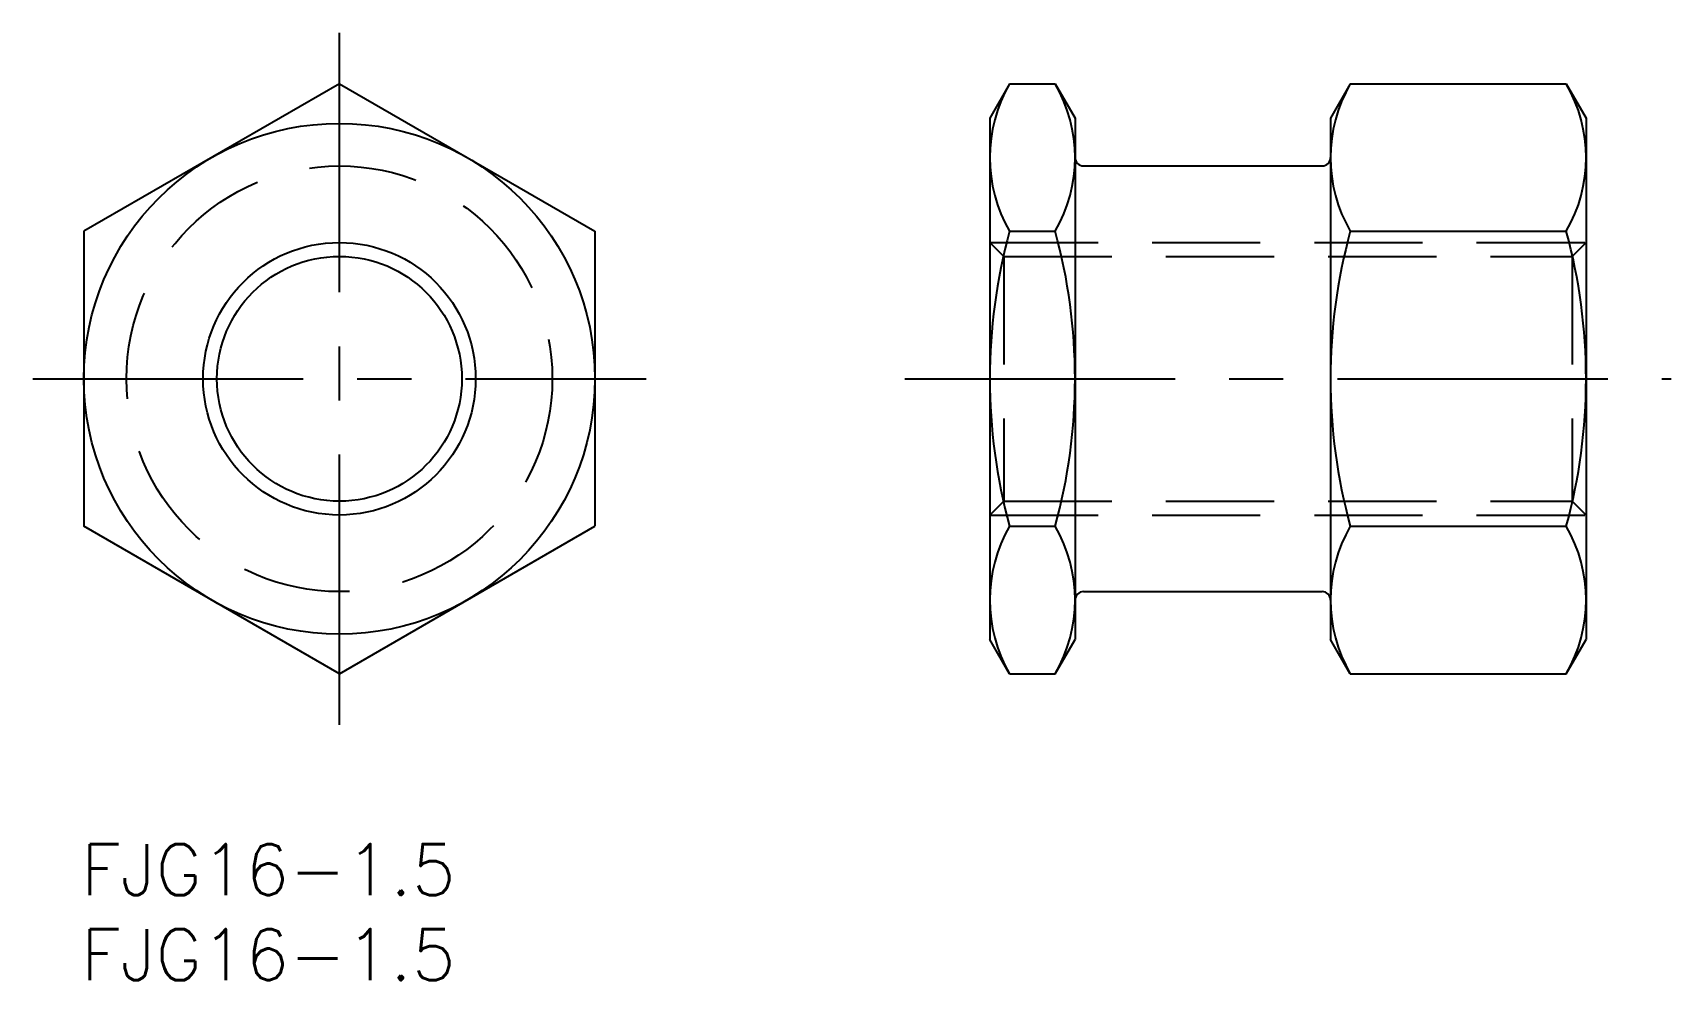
# Model space of a CAD drawing. Extents: x -2.8 to 93.3, y -8 to 47.6.
import ezdxf

# ---------------------------------------------------------------- set-up
doc = ezdxf.new("R2010")
doc.units = 0
doc.header["$LTSCALE"] = 0.5
doc.linetypes.add('CENTER', pattern=[50.8, 31.75, -6.35, 6.35, -6.35])
doc.linetypes.add('DASHED', pattern=[19.05, 12.7, -6.35])
for name, color, linetype in [('MSM_CENTER', 1, 'CENTER'), ('MSM_CONTINUOUS', 7, 'CONTINUOUS'), ('MSM_DASHED', 4, 'DASHED'), ('MSM_NARROW', 5, 'CONTINUOUS'), ('MSM_PART_NUMBER', 7, 'CONTINUOUS')]:
    doc.layers.add(name, color=color, linetype=linetype)
doc.styles.get("Standard").update_dxf_attribs({"font": 'txt.shx', "height": 3, "bigfont": 'bigfont.shx'})

# ---------------------------------------------------------------- blocks, each defined once
blk = doc.blocks.new('*U15')
at = {"layer": 'MSM_PART_NUMBER'}
blk.add_text('FJG16-1.5', height=3, dxfattribs=at).set_placement((0, -3))
blk = doc.blocks.new('*U16')
at = {"layer": 'MSM_PART_NUMBER'}
blk.add_text('FJG16-1.5', height=3, dxfattribs=at).set_placement((0, -8))

msp = doc.modelspace()

# ---------------------------------------------------------------- linework, layer by layer
at = {"layer": 'MSM_CENTER'}
for p, q in [((15.159, 7), (15.159, 47.641)), ((-2.841, 27.321), (33.159, 27.321)), ((48.345, 27.321), (93.345, 27.321))]:
    msp.add_line(p, q, dxfattribs=at)
at = {"layer": 'MSM_CONTINUOUS'}
for p, q in [((15.159, 44.641), (0.159, 35.981)), ((15.159, 44.641), (30.159, 35.981)), ((54.505, 44.641), (53.345, 42.631)), ((54.505, 44.641), (57.185, 44.641)), ((57.185, 44.641), (58.345, 42.631)), ((74.505, 44.641), (73.345, 42.631)), ((74.505, 44.641), (87.185, 44.641)), ((87.185, 44.641), (88.345, 42.631)), ((53.345, 42.631), (53.345, 12.01)), ((58.345, 42.631), (58.345, 12.01)), ((73.345, 42.631), (73.345, 12.01)), ((88.345, 42.631), (88.345, 12.01)), ((58.845, 39.821), (72.845, 39.821)), ((0.159, 35.981), (0.159, 18.66)), ((30.159, 35.981), (30.159, 18.66)), ((54.505, 35.981), (57.185, 35.981)), ((74.505, 35.981), (87.185, 35.981)), ((15.159, 10), (0.159, 18.66)), ((15.159, 10), (30.159, 18.66)), ((54.505, 18.66), (57.185, 18.66)), ((74.505, 18.66), (87.185, 18.66)), ((58.845, 14.821), (72.845, 14.821)), ((54.505, 10), (53.345, 12.01)), ((57.185, 10), (58.345, 12.01)), ((74.505, 10), (73.345, 12.01)), ((87.185, 10), (88.345, 12.01)), ((54.505, 10), (57.185, 10)), ((74.505, 10), (87.185, 10))]:
    msp.add_line(p, q, dxfattribs=at)
for radius in [15, 7.188]:
    msp.add_circle((15.159, 27.321), radius, dxfattribs=at)
for centre, radius, start, end in [((62.005, 40.311), 8.66, 150, 210), ((49.685, 40.311), 8.66, 330, 30), ((82.005, 40.311), 8.66, 150, 210), ((79.685, 40.311), 8.66, 330, 30), ((58.845, 40.321), 0.5, 180, 270), ((72.845, 40.321), 0.5, 270, 0), ((86.246, 27.321), 32.901, 164.73852, 195.26148), ((25.444, 27.321), 32.901, 344.73852, 15.26148), ((106.246, 27.321), 32.901, 164.73852, 195.26148), ((55.444, 27.321), 32.901, 344.73852, 15.26148), ((62.005, 14.33), 8.66, 150, 210), ((49.685, 14.33), 8.66, 330, 30), ((82.005, 14.33), 8.66, 150, 210), ((79.685, 14.33), 8.66, 330, 30), ((58.845, 14.321), 0.5, 90, 180), ((72.845, 14.321), 0.5, 360, 90)]:
    msp.add_arc(centre, radius, start, end, dxfattribs=at)
at = {"layer": 'MSM_DASHED'}
for p, q in [((53.345, 35.321), (88.345, 35.321)), ((53.345, 35.321), (54.157, 34.509)), ((88.345, 35.321), (87.533, 34.509)), ((54.157, 34.509), (87.533, 34.509)), ((54.157, 34.509), (54.157, 20.133)), ((87.533, 34.509), (87.533, 20.133)), ((53.345, 19.321), (54.157, 20.133)), ((53.345, 19.321), (88.345, 19.321)), ((54.157, 20.133), (87.533, 20.133)), ((88.345, 19.321), (87.533, 20.133))]:
    msp.add_line(p, q, dxfattribs=at)
msp.add_circle((15.159, 27.321), 12.5, dxfattribs=at)
at = {"layer": 'MSM_NARROW'}
msp.add_circle((15.159, 27.321), 8, dxfattribs=at)

# ---------------------------------------------------------------- block references
at = {"layer": 'MSM_CONTINUOUS'}
for name in ['*U15', '*U16']:
    msp.add_blockref(name, (0, 0), dxfattribs=at)

doc.saveas('drawing.dxf')
